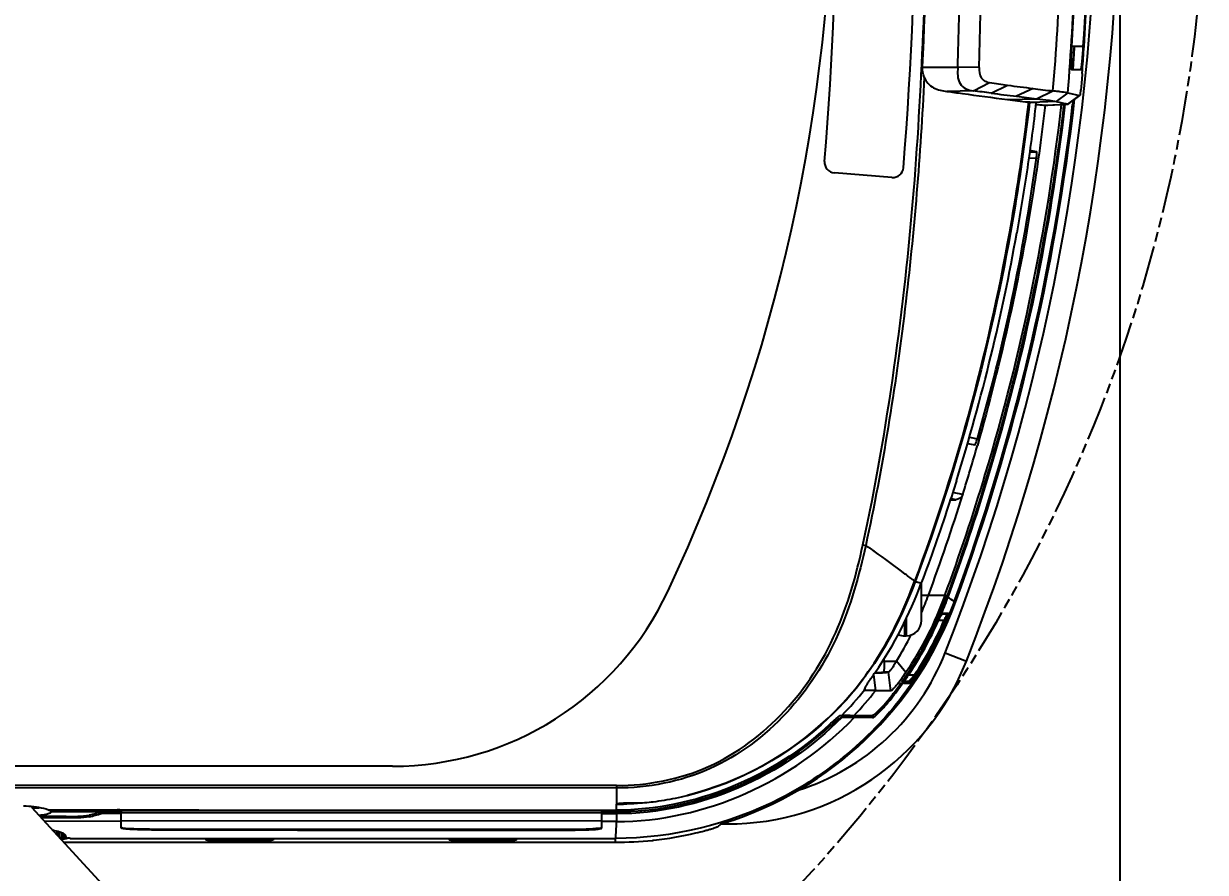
# Model space of a CAD drawing. Header units: millimetres. Extents: x 0 to 5940, y 0 to 4200.
# Drawn here: x 2732.9 to 3121.4, y 1149.6 to 1428.6 of the extents above; entities that cross this region are included whole.
import ezdxf

# ---------------------------------------------------------------- set-up
doc = ezdxf.new("R2010")
doc.units = ezdxf.units.MM
doc.header["$LTSCALE"] = 32.67
doc.header["$PDMODE"] = 3
doc.header["$PDSIZE"] = 8
doc.linetypes.add('PHANTOM', pattern=[0.8, 0.45, -0.05, 0.1, -0.05, 0.1, -0.05])
doc.layers.get('0').update_dxf_attribs({"linetype": 'CONTINUOUS'})
doc.layers.get('Defpoints').update_dxf_attribs({"linetype": 'CONTINUOUS'})
doc.layers.add('00_COMPONENTS', color=7, linetype='CONTINUOUS')
doc.layers.add('50_ALL_DETAILS', color=7, linetype='CONTINUOUS')
doc.styles.get("Standard").update_dxf_attribs({"font": 'simfang.ttf'})
doc.dimstyles.get("Standard").update_dxf_attribs({"dimtxt": 3, "dimasz": 3, "dimexe": 2.5, "dimexo": 0.5, "dimtad": 1, "dimdsep": 46, "dimtxsty": 'Standard', "dimblk": '_FILLED', "dimblk1": '_FILLED', "dimblk2": '_FILLED', "dimcen": 0.09, "dimclrt": 3, "dimazin": 2, "dimtol": 1, "dimtp": 0.01, "dimtm": 0.01, "dimtfac": 1, "dimtofl": 0, "dimtmove": 0, "dimatfit": 3, "dimldrblk": '_FILLED', "dimfxl": 1, "dimtolj": 1, "dimarcsym": 0})

# ---------------------------------------------------------------- blocks, each defined once
blk = doc.blocks.new('_FILLED')
at = {"color": 0, "linetype": 'ByBlock'}
blk.add_solid([(0, 0), (-1, 0.167), (-1, -0.167)], dxfattribs=at)
blk = doc.blocks.new('*D7')
at = {"color": 4, "lineweight": -2, "transparency": 16777216}
for p, q in [((2154.46, 1483.99), (2154.46, 628.03)), ((3093.26, 1483.99), (3093.26, 628.03)), ((2174.46, 630.53), (2597.52, 630.53)), ((3073.26, 630.53), (2650.2, 630.53))]:
    blk.add_line(p, q, dxfattribs=at)
at = {"layer": 'Defpoints', "color": 0, "transparency": 16777216}
for p in [(2154.46, 1484.49), (3093.26, 1484.49), (3093.26, 630.53)]:
    blk.add_point(p, dxfattribs=at)
at = {"color": 4, "lineweight": -2, "transparency": 16777216, "xscale": 20, "yscale": 20, "zscale": 20, "rotation": 180}
blk.add_blockref('_FILLED', (2154.46, 630.53), dxfattribs=at)
at = {"color": 4, "lineweight": -2, "transparency": 16777216, "xscale": 20, "yscale": 20, "zscale": 20}
blk.add_blockref('_FILLED', (3093.26, 630.53), dxfattribs=at)
at = {"color": 3, "transparency": 16777216, "insert": (2623.86, 630.53), "char_height": 20, "attachment_point": 5}
blk.add_mtext('\\A1;940', dxfattribs=at)

msp = doc.modelspace()

# ---------------------------------------------------------------- linework, layer by layer
at = {"color": 7}
msp.add_line((2742.74728, 1163.123), (2742.75549, 1163.35799), dxfattribs=at)
at = {"layer": '00_COMPONENTS', "color": 7}
for p, q in [((3081.28693, 1421.12721), (3077.48024, 1421.12721)), ((3077.90525, 1413.51697), (3078.40926, 1421.12721)), ((3077.36146, 1413.55298), (3080.52838, 1413.47006)), ((3080.92236, 1412.21809), (3081.01142, 1413.43839)), ((3080.92238, 1412.21809), (3081.00225, 1413.43906)), ((3056.357, 1403.66437), (3057.99553, 1403.45488)), ((3057.99553, 1403.45488), (3059.60639, 1403.24938)), ((3072.34778, 1403.03984), (3074.7695, 1402.4921)), ((3076.22185, 1405.86718), (3080.09115, 1404.97739)), ((3076.30825, 1402.16794), (3080.12947, 1404.98184)), ((3077.90944, 1403.34716), (3077.7725, 1402.01718)), ((3077.94057, 1403.3436), (3077.78743, 1402.01545)), ((3065.63361, 1402.04583), (3065.98675, 1402.01476)), ((3065.98675, 1402.01476), (3066.47414, 1401.97329)), ((3065.98675, 1402.01476), (3066.47412, 1401.97329)), ((3069.65838, 1401.83856), (3076.25612, 1402.14941)), ((3074.7695, 1402.4921), (3076.21526, 1402.15089)), ((3074.8468, 1402.08301), (3074.81043, 1401.72619)), ((3074.85292, 1402.0823), (3074.81148, 1401.72607)), ((3076.21686, 1402.15205), (3076.25601, 1402.14933)), ((3063.64171, 1386.4373), (3065.9481, 1386.46913)), ((3018.37219, 1378.03421), (2999.43173, 1379.5323)), ((3043.8558, 1292.70499), (3046.45019, 1292.09105)), ((3037.56446, 1272.05831), (3039.34498, 1272.10393)), ((3028.09374, 1232.39237), (3028.08167, 1244.85468)), ((3036.36459, 1240.25213), (3036.2993, 1240.07477)), ((3033.28884, 1232.68135), (3033.19995, 1232.4905)), ((3033.28791, 1232.68176), (3033.20204, 1232.48956)), ((3033.75884, 1232.50628), (3033.65325, 1232.27939)), ((3033.75884, 1232.50628), (3033.65679, 1232.2778)), ((3034.70818, 1234.38388), (3034.75979, 1234.47168)), ((3036.43671, 1234.47244), (3034.75979, 1234.47168)), ((3034.81872, 1234.56473), (3034.83343, 1234.58569)), ((3022.58047, 1227.38664), (3023.09859, 1227.38714)), ((3015.8078, 1219.04915), (3015.80253, 1219.77271)), ((3012.73047, 1215.16621), (3013.42834, 1215.18006)), ((3022.38286, 1212.20638), (3022.46826, 1212.35194)), ((3022.46826, 1212.35194), (3022.51633, 1212.43209)), ((3022.53702, 1212.46616), (3023.89084, 1212.46677)), ((3009.3713, 1209.61096), (3009.3811, 1209.49935)), ((3011.28659, 1209.332), (3009.62807, 1209.34008)), ((3021.68185, 1212.27215), (3021.52885, 1212.04878)), ((3021.68632, 1212.26898), (3021.5298, 1212.04811)), ((3001.74683, 1201.20389), (3001.91377, 1201.20419)), ((3004.64079, 1201.21094), (3004.90517, 1201.21087)), ((3005.93989, 1201.21123), (3012.00684, 1201.22676)), ((2999.63509, 1199.80194), (2999.74852, 1199.90015)), ((3002.45464, 1200.50281), (3001.76532, 1200.50423)), ((3003.0176, 1200.50182), (3002.45464, 1200.50281)), ((3003.5625, 1200.50245), (3003.0176, 1200.50182)), ((3003.71852, 1200.50279), (3003.5625, 1200.50245)), ((3004.9655, 1200.50501), (3003.86363, 1200.50313)), ((3005.21072, 1200.50407), (3004.9655, 1200.50501)), ((3005.46162, 1200.50321), (3005.21072, 1200.50407)), ((3005.50733, 1200.50316), (3005.46162, 1200.50321)), ((3005.62502, 1200.50321), (3005.50733, 1200.50316)), ((3005.65866, 1200.50327), (3005.62502, 1200.50321)), ((3005.68988, 1200.50335), (3005.65866, 1200.50327)), ((3005.73711, 1200.50349), (3005.68988, 1200.50335)), ((3005.86933, 1200.504), (3005.80144, 1200.50373)), ((3005.9156, 1200.50417), (3005.90725, 1200.50414)), ((3012.01963, 1200.50375), (3005.94044, 1200.5032)), ((2854.19251, 1184.49438), (2393.5457, 1184.49438)), ((2735.47715, 1171.22719), (2735.47719, 1171.05458)), ((2735.47719, 1171.05458), (3070.77146, 805.25262)), ((2764.49288, 1170.12665), (2764.92602, 1170.12607)), ((2764.49288, 1170.12571), (2764.92602, 1170.12536)), ((2764.92561, 1169.61291), (2764.53188, 1169.61291)), ((2922.92561, 1169.84644), (2764.92561, 1169.90309)), ((2764.92561, 1169.90223), (2764.92561, 1169.61336)), ((2922.92561, 1164.11745), (2922.92561, 1169.83885)), ((2922.92602, 1170.06493), (2927.75878, 1170.06116)), ((2922.92602, 1170.06209), (2927.75878, 1170.06213)), ((2741.85635, 1169.47835), (2741.85604, 1169.47056)), ((2758.46234, 1169.44449), (2741.85635, 1169.47835)), ((2764.92561, 1164.1571), (2764.92561, 1169.37305)), ((2927.75878, 1169.54836), (2922.92561, 1169.54836)), ((2774.92561, 1163.84843), (2912.40311, 1163.80602)), ((2962.25997, 1165.49438), (2964.24368, 1165.49438)), ((2746.07327, 1159.49438), (2927.42958, 1159.49438)), ((2747.1367, 1160.82559), (2747.03022, 1160.92967)), ((2748.12311, 1160.77713), (2927.4278, 1160.77758)), ((2792.85997, 1160.28065), (2792.86377, 1160.28821)), ((2792.85997, 1160.20209), (2792.85997, 1160.28065)), ((2814.85623, 1160.28821), (2814.85997, 1160.28065)), ((2814.85997, 1160.28065), (2814.85997, 1160.20209)), ((2872.85997, 1160.28065), (2872.86377, 1160.28821)), ((2872.85997, 1160.20209), (2872.85997, 1160.28065)), ((2894.85623, 1160.28821), (2894.85997, 1160.28065)), ((2894.85997, 1160.28065), (2894.85997, 1160.20209))]:
    msp.add_line(p, q, dxfattribs=at)
at = {"layer": '00_COMPONENTS', "color": 4}
for p, q in [((3028.41511, 1414.26022), (3040.00504, 1414.26014)), ((3047.08983, 1414.1664), (3040.00589, 1414.26014)), ((3045.15433, 1406.54112), (3050.49086, 1409.22103)), ((3051.01071, 1405.75061), (3056.38813, 1408.36641)), ((3064.75399, 1407.28302), (3059.3699, 1404.70268)), ((3045.15431, 1406.54112), (3036.41078, 1406.32367)), ((3056.35702, 1403.66433), (3065.93227, 1403.90976)), ((3072.34933, 1403.04096), (3064.22136, 1402.65804)), ((3065.9321, 1403.90992), (3071.30851, 1406.47045)), ((3076.2219, 1405.86711), (3072.34778, 1403.03984)), ((3076.21526, 1402.15089), (3080.09131, 1404.97742)), ((3068.75912, 1401.80082), (3076.21709, 1402.15189)), ((3063.35926, 1384.42729), (3065.89882, 1384.46234)), ((3008.82025, 1257.29019), (3009.74965, 1257.08515)), ((3030.37556, 1240.65167), (3028.08574, 1240.65167)), ((3035.77919, 1240.65134), (3030.37547, 1240.65152)), ((3036.83358, 1240.07377), (3036.2993, 1240.07477)), ((3038.88969, 1238.58753), (3039.29562, 1238.43855)), ((3022.58047, 1227.38664), (3022.57604, 1231.9538)), ((3023.09313, 1233.02414), (3023.09859, 1227.38714)), ((3033.68058, 1232.4712), (3035.56612, 1232.47205)), ((3034.81426, 1234.57458), (3034.7529, 1234.47221)), ((3034.98443, 1234.77844), (3035.4299, 1234.78026)), ((3035.4299, 1234.78026), (3036.2857, 1234.78106)), ((3035.56621, 1232.47205), (3036.02355, 1232.27295)), ((3036.2857, 1234.78106), (3036.69632, 1234.78124)), ((3036.69632, 1234.78124), (3036.89728, 1234.78134)), ((3035.88698, 1221.77669), (3042.86522, 1219.02822)), ((3015.80781, 1219.05059), (3019.90325, 1219.05273)), ((3022.92315, 1215.28785), (3019.90426, 1219.05418)), ((3012.32523, 1214.59362), (3012.96257, 1209.32372)), ((3017.27097, 1215.36929), (3015.51507, 1215.41527)), ((3018.03616, 1209.28733), (3017.27109, 1215.3693)), ((3025.79807, 1214.46763), (3023.83436, 1214.46674)), ((3025.54875, 1214.1772), (3025.79797, 1214.46763)), ((3025.79797, 1214.46763), (3026.21423, 1214.19268)), ((3009.62822, 1209.34009), (3009.54926, 1210.1022)), ((3019.54404, 1208.50534), (3019.08714, 1208.73363)), ((3023.61046, 1211.67918), (3022.15189, 1211.67855)), ((3024.2999, 1211.68095), (3023.61046, 1211.67918)), ((3024.59759, 1211.96867), (3024.73115, 1212.12972)), ((3001.74674, 1201.20392), (3001.7646, 1200.50422)), ((3001.91539, 1200.50408), (3001.91396, 1201.20419)), ((3005.95264, 1200.50351), (3005.93963, 1201.21085)), ((3012.00624, 1201.2286), (3012.025, 1200.50841)), ((2997.87691, 1197.50345), (2997.87691, 1198.20021)), ((2927.74556, 1178.14186), (2629.48015, 1178.14516)), ((2927.74555, 1178.13882), (2927.74549, 1177.3242)), ((2927.74549, 1177.3242), (2629.48113, 1177.33689)), ((2741.05623, 1170.17157), (2764.49283, 1170.12208)), ((2927.75878, 1170.06116), (2927.75878, 1169.54836)), ((2936.97683, 1172.5225), (2937.13644, 1172.53542)), ((2764.92561, 1166.34104), (2739.76171, 1166.38023)), ((2754.40777, 1168.41123), (2754.43233, 1167.90022)), ((2758.48723, 1168.93294), (2758.46264, 1169.44453)), ((2764.92561, 1168.92021), (2758.4871, 1168.92918)), ((2922.92549, 1169.14696), (2764.92549, 1169.21122)), ((2764.92595, 1166.62588), (2922.92595, 1166.57711)), ((2927.7572, 1166.27805), (2922.92561, 1166.27804)), ((2927.75881, 1168.85789), (2922.92565, 1168.85788)), ((2927.75598, 1168.8579), (2927.75674, 1166.27804)), ((2964.24368, 1166.16666), (2964.24368, 1165.49438)), ((2743.92531, 1161.83778), (2743.92531, 1163.06431)), ((2744.35082, 1161.37356), (2744.35082, 1162.94231)), ((2744.75476, 1160.93796), (2744.75476, 1162.81616)), ((2745.49304, 1161.02174), (2745.49304, 1162.54692)), ((2746.09876, 1161.10888), (2746.09876, 1162.24975)), ((2746.3131, 1161.15382), (2746.3131, 1162.10558)), ((2746.45729, 1161.19869), (2746.45729, 1161.97914)), ((2774.92561, 1163.84838), (2774.92561, 1163.54106)), ((2962.21031, 1165.49438), (2962.25997, 1165.49438)), ((2745.2399, 1160.43813), (2745.21103, 1160.43511)), ((2746.58096, 1161.66941), (2746.58096, 1161.26457)), ((2746.76113, 1161.26457), (2746.58096, 1161.26457)), ((2792.85997, 1160.20209), (2792.9809, 1160.32297)), ((2814.85997, 1160.20209), (2814.73905, 1160.32297)), ((2872.85997, 1160.20209), (2872.9809, 1160.32297)), ((2894.85997, 1160.20209), (2894.73905, 1160.32297)), ((2927.42958, 1159.49438), (2927.42958, 1160.76474))]:
    msp.add_line(p, q, dxfattribs=at)
at = {"layer": '00_COMPONENTS', "color": 7}
for points in [[(3072.34778, 1403.03984), (3073.39698, 1402.80358), (3073.88093, 1402.69375), (3074.33779, 1402.58944), (3074.76753, 1402.49067)], [(3074.76753, 1402.49067), (3075.17015, 1402.39742), (3075.54565, 1402.30971), (3075.89402, 1402.22753), (3076.21526, 1402.15089)], [(3034.75979, 1234.47168), (3034.7719, 1234.49182), (3034.79809, 1234.53353), (3034.81872, 1234.56473)], [(3022.22063, 1211.90309), (3022.2177, 1211.89159), (3022.21602, 1211.88626), (3022.22027, 1211.89751), (3022.2291, 1211.91826), (3022.24228, 1211.94681), (3022.26102, 1211.98488), (3022.28459, 1212.03027), (3022.31285, 1212.08248), (3022.34586, 1212.1416), (3022.38286, 1212.20638)], [(3003.86363, 1200.50313), (3003.79239, 1200.50297), (3003.71852, 1200.50279)], [(3005.76283, 1200.50358), (3005.74589, 1200.50352), (3005.73711, 1200.50349)], [(3005.78663, 1200.50367), (3005.77097, 1200.50361), (3005.76283, 1200.50358)], [(3005.80144, 1200.50373), (3005.79414, 1200.5037), (3005.78663, 1200.50367)], [(3005.87957, 1200.50404), (3005.87452, 1200.50402), (3005.86933, 1200.504)], [(3005.89394, 1200.5041), (3005.88927, 1200.50408), (3005.87957, 1200.50404)], [(3005.90725, 1200.50414), (3005.90292, 1200.50413), (3005.89394, 1200.5041)], [(3005.93122, 1200.50422), (3005.92744, 1200.50421), (3005.9156, 1200.50417)], [(3005.95468, 1200.50642), (3005.95032, 1200.50546), (3005.94615, 1200.50474), (3005.94215, 1200.50425), (3005.93841, 1200.50408), (3005.93122, 1200.50422)]]:
    msp.add_lwpolyline(points, dxfattribs=at)
at = {"layer": '00_COMPONENTS', "color": 4}
msp.add_lwpolyline([(3025.83331, 1245.29994), (3025.86058, 1245.28794), (3025.8858, 1245.27607), (3025.90896, 1245.26436), (3025.92979, 1245.25249), (3025.94854, 1245.24078), (3025.96589, 1245.23013), (3025.98194, 1245.22091), (3025.99637, 1245.21285), (3026.00907, 1245.20599)], dxfattribs=at)
at = {"layer": '00_COMPONENTS', "color": 7}
for centre, radius, start, end in [((2368.85997, 1484.49438), 724.4, 338.50232261, 21.49767739), ((2428.8691, 1484.49438), 570, 334.8156635, 25.1843365), ((1753.14141, 1484.4918), 1247.18893, 355.34638251, 4.65361289), ((1752.96503, 1484.4918), 1273.36505, 355.34903506, 4.65096034), ((-74.29546, 1484.4824), 3122.17751, 358.70950114, 1.29083034), ((2089.27776, 1484.48923), 990.23154, 356.331291, 3.66902253), ((2098.53014, 1484.48996), 984.79731, 356.3109893, 3.6892317), ((1075.46931, 1479.19955), 1965.60875, 358.10672838, 359.01964801), ((2809.90657, 1438.49975), 269.03631, 356.0253934, 356.2970362), ((2086.43482, 1485.40588), 997.17698, 355.86129528, 356.30319401), ((2955.73435, 1426.19034), 122.68562, 354.1983285, 354.5817661), ((2974.47995, 1424.29717), 103.84467, 354.0511646, 354.192019), ((3295.14992, 3219.34218), 1826.64731, 262.48935459, 262.75395773), ((3189.94724, 2390.22286), 990.88038, 262.74154335, 263.12343876), ((2368.85997, 1484.49438), 714.16205, 339.84641516, 353.50656684), ((3226.1814, 2769.42373), 1374.87799, 262.68015545, 263.03123675), ((3253.63119, 2984.78991), 1591.98396, 262.99103527, 263.22893362), ((3067.67132, 1359.09292), 47.48534, 82.841862, 83.5857627), ((2366.49665, 1485.00016), 716.11524, 339.87270789, 353.34551254), ((3062.28137, 1286.93257), 115.74173, 88.3074669, 89.0396009), ((3077.67733, 1535.18167), 133.67866, 265.1925841, 266.174744), ((3064.47223, 1515.85091), 114.13053, 272.1529344, 272.6046857), ((2411.74166, 1473.96104), 660.25118, 344.01082364, 352.20942962), ((3046.32819, 1278.75707), 109.48438, 79.6766701, 80.8703941), ((2999.70599, 1383.0203), 3.49876, 175.3281354, 265.5040812), ((3018.64966, 1381.52196), 3.49877, 265.4514458, 355.3828174), ((2460.66886, 1464.61256), 607.84906, 346.16986083, 350.07179188), ((2411.52757, 1474.20614), 657.86842, 342.67962726, 346.38162863), ((3246.82397, 2231.21748), 962.36465, 257.78808732, 257.93293107), ((2382.20218, 1479.51387), 690.79527, 342.68009884, 344.06757473), ((2390.00894, 1477.08441), 682.61985, 339.73511546, 342.68011611), ((2854.19251, 1284.49438), 100, 270, 334.8156635), ((2911.69198, 1284.72929), 126.60418, 336.8380193, 339.6255421), ((2920.95551, 1282.74197), 122.98208, 335.9801686, 339.7003282), ((2920.80004, 1282.80329), 123.65081, 337.0797319, 339.7768218), ((2927.42958, 1279.49438), 119.16205, 287.4731018, 339.8464152), ((2927.63507, 1279.39956), 118.49554, 337.5679034, 339.8499876), ((3023.09375, 1232.38714), 5, 270.0555061, 0.0555061), ((2923.31464, 1281.66506), 120.38884, 326.6059143, 335.8910979), ((2923.30744, 1281.66408), 120.89658, 326.5028288, 335.8893451), ((2921.40854, 1282.54917), 122.99139, 335.9909291, 337.0783697), ((2927.4448, 1279.47756), 118.70118, 336.0279743, 337.5681497), ((2927.25908, 1279.57997), 118.91249, 325.8647756, 336.0192437), ((2913.62661, 1283.93388), 124.51629, 328.5970348, 333.1292534), ((3022.57078, 1237.38664), 10, 257.3748588, 270.0555061), ((2964.24368, 1249.99438), 84.5, 270, 338.5023226), ((3007.79643, 1496.71974), 281.596, 271.1459906, 271.3740979), ((2924.93372, 1280.66491), 118.48657, 324.7429109, 326.0453969), ((2925.22547, 1280.46834), 118.63719, 324.7427764, 326.0435281), ((2924.69721, 1280.82494), 118.77214, 326.0450869, 326.5771927), ((2924.94397, 1280.65893), 118.97714, 326.0431131, 326.4715305), ((3023.89161, 1211.97519), 0.4913, 76.0602838, 90.0883168), ((2927.62676, 1279.35832), 118.48378, 324.4940918, 325.8537175), ((2925.44338, 1280.3022), 117.86102, 322.6106129, 324.6122717), ((2925.85143, 1280.02266), 117.86878, 322.6448762, 324.561143), ((2925.48171, 1280.28845), 118.32411, 324.5600899, 324.7422799), ((3005.41636, 1416.58703), 215.37677, 269.8640101, 270.1391862), ((2732.82983, 1134.50844), 36.81466, 84.7434215, 89.9586693), ((2733.46545, 1225.70962), 55.04906, 272.4255743, 273.0438558), ((2927.42958, 1279.49438), 120, 270, 275.8230524), ((2934.93684, 1205.90777), 46.03143, 275.8197156, 276.4677502)]:
    msp.add_arc(centre, radius, start, end, dxfattribs=at)
at = {"layer": '00_COMPONENTS', "color": 4}
for centre, radius, start, end in [((2368.85997, 1484.49438), 716.9, 338.50232261, 21.49767739), ((2087.36385, 1485.30528), 993.14718, 355.85482215, 356.29478989), ((3020.70356, 1194.78026), 79.54093, 76.4459887, 77.6597918), ((2723.16867, 843.65788), 503.04137, 55.1247265, 55.2709534), ((2737.9308, 864.8399), 477.22279, 54.9875083, 55.124622), ((2750.24608, 882.42189), 455.75672, 54.8679144, 54.9873564), ((3003.46622, 1192.73685), 57.79221, 55.3024473, 56.0066845), ((2926.96029, 1279.74335), 118.44753, 326.5579184, 336.4786463), ((2926.96028, 1279.74335), 118.94636, 326.5578741, 336.4786452), ((3016.2237, 1242.99809), 22.02114, 331.4453123, 332.2793101), ((2964.24368, 1249.99438), 77, 287.5970329, 338.5023226), ((3020.97051, 1216.53841), 5.39916, 311.8079964, 313.7592746), ((3011.08408, 1225.67642), 18.87057, 319.4707277, 322.7768636), ((2996.23555, 1233.99734), 35.92981, 324.514232, 326.5502502), ((2924.12547, 1277.86245), 109.21312, 315.4193649, 321.3232082), ((2923.96802, 1279.26627), 113.19, 316.4018616, 321.8354532), ((2928.60135, 1263.85723), 91.73672, 277.0503001, 281.7195396), ((2926.81318, 1272.74506), 100.80242, 281.6886114, 283.9054418), ((2366.11306, 1171.59714), 561.64781, 359.8432894, 0.0405054), ((2931.59553, 1240.15621), 67.84743, 274.6844, 276.9975482), ((2605.53365, 1170.50504), 322.22784, 359.7071179, 359.82993), ((2745.243, 1160.9083), 0.47018, 265.5920651, 269.6216803), ((2746.95713, 1161.19958), 0.49984, 180.1026829, 184.3838243), ((2746.62647, 1161.52779), 0.89211, 291.6922269, 293.0559583), ((2747.08128, 1161.26486), 0.50012, 265.5971145, 269.9290735)]:
    msp.add_arc(centre, radius, start, end, dxfattribs=at)
at = {"layer": '00_COMPONENTS', "color": 7}
for centre, major_axis, ratio, start_param, end_param in [((2926.58694, 1279.49438), (120.09318, 0), 0.999975384, -1.457851704, -1.341697503), ((2836.49002, 1279.49438), (182.00391, 0), 0.866223259, -0.815472091, -0.80826231)]:
    msp.add_ellipse(centre, major_axis=major_axis, ratio=ratio, start_param=start_param, end_param=end_param, dxfattribs=at)
at = {"layer": '00_COMPONENTS', "color": 4}
for points, knots in [([(3071.30843, 1406.47047), (3072.43781, 1419.73356), (3075.67962, 1471.68849), (3074.59518, 1523.91457), (3071.30842, 1562.51325)], [0, 0, 0, 0, 0.255739241, 1, 1, 1, 1]), ([(3076.222, 1405.86715), (3077.2732, 1419.0293), (3080.41658, 1471.38851), (3079.34628, 1523.99705), (3076.22201, 1563.11634)], [0, 0, 0, 0, 0.251755773, 1, 1, 1, 1]), ([(3008.82025, 1257.29018), (3013.01322, 1276.60453), (3019.70755, 1315.30835), (3028.04666, 1391.09343), (3029.50762, 1447.55809), (3030.8319, 1484.49162)], [0, 0, 0, 0, 0.259388126, 0.514968731, 1, 1, 1, 1]), ([(3029.00367, 1411.00276), (3027.74821, 1385.56489), (3023.52779, 1333.95131), (3015.33862, 1282.7629), (3009.74965, 1257.08512)], [0, 0, 0, 0, 0.492172101, 1, 1, 1, 1]), ([(3063.24824, 1402.84663), (3061.74529, 1389.77471), (3054.09558, 1336.26728), (3040.12909, 1283.60918), (3025.83331, 1245.29994)], [0, 0, 0, 0, 0.243452172, 1, 1, 1, 1]), ([(3063.64008, 1402.77787), (3062.13052, 1389.69926), (3054.43932, 1336.17207), (3040.40518, 1283.49733), (3026.00906, 1245.20596)], [0, 0, 0, 0, 0.243472587, 1, 1, 1, 1]), ([(3038.37755, 1274.58104), (3038.6707, 1274.52209), (3039.77292, 1274.29594), (3040.87153, 1274.0518), (3041.67472, 1273.85838)], [0, 0, 0, 0, 0.265758337, 1, 1, 1, 1]), ([(3009.75015, 1257.08496), (3007.58568, 1247.17004), (3002.09595, 1227.21475), (2985.02342, 1200.76278), (2959.42853, 1181.43161), (2938.17973, 1177.29964), (2927.74501, 1177.31716)], [0, 0, 0, 0, 0.24537231, 0.495762034, 0.747705258, 1, 1, 1, 1]), ([(2927.74555, 1178.13712), (2938.06509, 1178.11994), (2959.08538, 1182.21101), (2984.37122, 1201.3992), (3001.24931, 1227.63581), (3006.67389, 1247.43822), (3008.81931, 1257.29038)], [0, 0, 0, 0, 0.251900136, 0.503465071, 0.753873018, 1, 1, 1, 1]), ([(3025.83264, 1245.30042), (3024.8151, 1246.09999), (3020.44615, 1249.47678), (3015.97472, 1252.7195), (3012.51736, 1255.1523)], [0, 0, 0, 0, 0.23437096, 1, 1, 1, 1]), ([(2951.03801, 1174.8969), (2968.17919, 1179.15207), (2992.83947, 1192.69833), (3015.22559, 1220.60713), (3022.70948, 1236.95236), (3025.83264, 1245.30042)], [0, 0, 0, 0, 0.497760762, 0.748796572, 1, 1, 1, 1]), ([(3026.00906, 1245.20596), (3026.19621, 1245.16808), (3026.87509, 1245.02538), (3027.54818, 1244.85614), (3028.0335, 1244.72496)], [0, 0, 0, 0, 0.275259704, 1, 1, 1, 1]), ([(3034.9844, 1234.77845), (3034.95654, 1234.77866), (3034.89464, 1234.69058), (3034.8467, 1234.62675), (3034.81426, 1234.57458)], [0, 0, 0, 0, 0.312059047, 1, 1, 1, 1]), ([(3034.81962, 1234.57654), (3034.85515, 1234.60256), (3034.92028, 1234.66261), (3034.9676, 1234.73819), (3034.9844, 1234.77845)], [0, 0, 0, 0, 0.502296562, 1, 1, 1, 1]), ([(3035.71738, 1232.7547), (3035.92414, 1233.14815), (3036.23309, 1233.75815), (3036.37592, 1234.18057), (3036.48307, 1234.47246), (3036.4367, 1234.47244)], [0, 0, 0, 0, 0.711679617, 0.925753121, 1, 1, 1, 1]), ([(3036.02359, 1232.27293), (3036.15628, 1232.57783), (3036.38219, 1233.13116), (3036.72341, 1233.97554), (3036.79423, 1234.3511), (3036.9665, 1234.783), (3036.89808, 1234.7834)], [0, 0, 0, 0, 0.373764533, 0.699497788, 0.923095273, 1, 1, 1, 1]), ([(3023.89084, 1212.46677), (3023.97789, 1212.46681), (3024.17145, 1212.7185), (3024.36828, 1212.87053), (3024.49609, 1213.00115)], [0, 0, 0, 0, 0.322657807, 1, 1, 1, 1]), ([(3024.00996, 1212.45202), (3024.06281, 1212.43888), (3024.15688, 1212.39765), (3024.23461, 1212.33159), (3024.26504, 1212.29685)], [0, 0, 0, 0, 0.541093689, 1, 1, 1, 1]), ([(3024.26385, 1212.2982), (3024.30274, 1212.29186), (3024.41196, 1212.39055), (3024.50556, 1212.45667), (3024.56979, 1212.51397)], [0, 0, 0, 0, 0.314035633, 1, 1, 1, 1]), ([(3022.15089, 1211.67709), (3022.12999, 1211.67666), (3022.15466, 1211.81839), (3022.19155, 1211.86166), (3022.22135, 1211.92035)], [0, 0, 0, 0, 0.241054719, 1, 1, 1, 1]), ([(3022.23081, 1211.94377), (3022.22961, 1211.8959), (3022.21649, 1211.80262), (3022.17784, 1211.71569), (3022.15189, 1211.67855)], [0, 0, 0, 0, 0.513859304, 1, 1, 1, 1]), ([(3024.29985, 1211.68099), (3024.34294, 1211.68236), (3024.44257, 1211.80892), (3024.53567, 1211.89599), (3024.59759, 1211.96867)], [0, 0, 0, 0, 0.311074888, 1, 1, 1, 1]), ([(3001.91538, 1200.50409), (2992.24476, 1190.78487), (2969.02279, 1174.9498), (2941.43612, 1168.85789), (2927.75598, 1168.8579)], [0, 0, 0, 0, 0.500558319, 1, 1, 1, 1]), ([(2927.75674, 1166.27804), (2942.25905, 1166.27786), (2971.4901, 1172.92142), (2995.8945, 1190.03762), (3005.95468, 1200.50642)], [0, 0, 0, 0, 0.49971157, 1, 1, 1, 1]), ([(2927.74501, 1177.31795), (2927.74729, 1176.81598), (2927.75475, 1175.04101), (2927.75941, 1173.26603), (2927.76035, 1171.99302)], [0, 0, 0, 0, 0.28280459, 1, 1, 1, 1]), ([(2927.76035, 1171.99302), (2928.29864, 1172.32957), (2929.84769, 1172.40548), (2932.87694, 1172.41922), (2935.35362, 1172.40936), (2936.97683, 1172.5225)], [0, 0, 0, 0, 0.205714364, 0.472739378, 1, 1, 1, 1]), ([(2927.75722, 1166.27802), (2927.7317, 1165.76785), (2927.63616, 1163.93324), (2927.52454, 1162.09938), (2927.42783, 1160.77662)], [0, 0, 0, 0, 0.278051577, 1, 1, 1, 1]), ([(2745.49304, 1161.02174), (2745.43511, 1161.01457), (2745.18922, 1160.98489), (2744.94302, 1160.95781), (2744.75476, 1160.93796)], [0, 0, 0, 0, 0.235687687, 1, 1, 1, 1]), ([(2745.9821, 1160.52191), (2745.92386, 1160.51474), (2745.67666, 1160.48508), (2745.42915, 1160.458), (2745.2399, 1160.43813)], [0, 0, 0, 0, 0.235684888, 1, 1, 1, 1]), ([(2746.09876, 1161.10888), (2746.05519, 1161.10107), (2745.85391, 1161.06777), (2745.65157, 1161.04139), (2745.49304, 1161.02174)], [0, 0, 0, 0, 0.216973921, 1, 1, 1, 1]), ([(2745.9821, 1160.52191), (2745.85709, 1160.52261), (2745.59626, 1160.63268), (2745.49372, 1160.8948), (2745.49304, 1161.02174)], [0, 0, 0, 0, 0.496177168, 1, 1, 1, 1]), ([(2746.59338, 1160.60905), (2746.5494, 1160.60127), (2746.34626, 1160.56804), (2746.14207, 1160.54161), (2745.9821, 1160.52191)], [0, 0, 0, 0, 0.216952956, 1, 1, 1, 1]), ([(2746.3131, 1161.15382), (2746.29751, 1161.14989), (2746.22649, 1161.13293), (2746.1548, 1161.11892), (2746.09876, 1161.10888)], [0, 0, 0, 0, 0.220212654, 1, 1, 1, 1]), ([(2746.59338, 1160.60905), (2746.46711, 1160.60954), (2746.20407, 1160.71801), (2746.09925, 1160.98168), (2746.09876, 1161.10888)], [0, 0, 0, 0, 0.49815396, 1, 1, 1, 1]), ([(2746.45729, 1161.19869), (2746.42411, 1161.18533), (2746.37592, 1161.17025), (2746.32725, 1161.15738), (2746.3131, 1161.15382)], [0, 0, 0, 0, 0.710204616, 1, 1, 1, 1]), ([(2746.81035, 1160.65399), (2746.68348, 1160.65434), (2746.41931, 1160.76201), (2746.31344, 1161.02649), (2746.3131, 1161.15382)], [0, 0, 0, 0, 0.499090672, 1, 1, 1, 1]), ([(2746.58096, 1161.26457), (2746.57327, 1161.25874), (2746.5346, 1161.23228), (2746.49176, 1161.21251), (2746.45729, 1161.19869)], [0, 0, 0, 0, 0.206342561, 1, 1, 1, 1]), ([(2746.95621, 1160.69886), (2746.83473, 1160.69907), (2746.5827, 1160.79583), (2746.46804, 1161.04007), (2746.45875, 1161.16138)], [0, 0, 0, 0, 0.499647359, 1, 1, 1, 1]), ([(2746.58096, 1161.26457), (2746.58102, 1161.14294), (2746.67737, 1160.89065), (2746.92162, 1160.77555), (2747.04289, 1160.76622)], [0, 0, 0, 0, 0.500005423, 1, 1, 1, 1]), ([(2746.81035, 1160.65399), (2746.79457, 1160.65006), (2746.72267, 1160.6331), (2746.6501, 1160.61909), (2746.59338, 1160.60905)], [0, 0, 0, 0, 0.220181677, 1, 1, 1, 1]), ([(2746.95621, 1160.69886), (2746.92264, 1160.68549), (2746.87389, 1160.67041), (2746.82466, 1160.65755), (2746.81035, 1160.65399)], [0, 0, 0, 0, 0.710141483, 1, 1, 1, 1])]:
    msp.add_open_spline(points, degree=3, knots=knots, dxfattribs=at)
at = {"layer": '00_COMPONENTS', "color": 7}
for points, knots in [([(3081.53689, 1421.11122), (3082.26207, 1432.33486), (3084.39739, 1477.11894), (3083.43527, 1522.04828), (3081.01142, 1555.54513)], [0, 0, 0, 0, 0.25087384, 1, 1, 1, 1]), ([(3077.48024, 1421.12699), (3077.4222, 1420.2228), (3077.32494, 1418.50791), (3077.24009, 1416.43716), (3077.22576, 1415.05672), (3077.22683, 1414.2579), (3077.27962, 1413.87378), (3077.30184, 1413.55455), (3077.36143, 1413.55299)], [0, 0, 0, 0, 0.35777389, 0.680143536, 0.811905874, 0.912910166, 0.976461034, 1, 1, 1, 1]), ([(3077.87181, 1414.60573), (3077.91015, 1415.00945), (3078.06831, 1416.7567), (3078.20231, 1418.50608), (3078.29581, 1419.85167)], [0, 0, 0, 0, 0.231158512, 1, 1, 1, 1]), ([(3080.52838, 1413.47006), (3080.57663, 1413.50315), (3080.60339, 1413.75744), (3080.70054, 1414.19956), (3080.78008, 1414.97486), (3080.93239, 1416.38429), (3081.10346, 1418.4688), (3081.22898, 1420.20982), (3081.28714, 1421.12753)], [0, 0, 0, 0, 0.022782247, 0.086448841, 0.18785053, 0.319638395, 0.641927722, 1, 1, 1, 1]), ([(3029.00374, 1411.00259), (3029.48489, 1409.53992), (3031.84411, 1407.05889), (3034.9166, 1406.52801), (3036.41064, 1406.32361)], [0, 0, 0, 0, 0.505220381, 1, 1, 1, 1]), ([(3040.00589, 1414.26014), (3039.94633, 1412.45246), (3039.72381, 1409.41592), (3042.62502, 1407.00015), (3044.32001, 1406.6692), (3045.15433, 1406.54112)], [0, 0, 0, 0, 0.515083077, 0.759612714, 1, 1, 1, 1]), ([(3047.09013, 1414.16613), (3047.06422, 1413.03014), (3047.16549, 1411.1779), (3048.87532, 1409.56555), (3049.96067, 1409.30791), (3050.49085, 1409.22103)], [0, 0, 0, 0, 0.510881654, 0.758446979, 1, 1, 1, 1]), ([(3080.92252, 1412.21807), (3080.85338, 1411.27867), (3080.7008, 1409.55376), (3080.55819, 1407.23574), (3080.2443, 1405.88723), (3080.26599, 1405.08212), (3080.12948, 1404.98182)], [0, 0, 0, 0, 0.387732872, 0.720044402, 0.93027139, 1, 1, 1, 1]), ([(3036.41078, 1406.32367), (3038.119, 1406.08966), (3044.76481, 1405.18141), (3051.41381, 1404.29603), (3056.35702, 1403.66433)], [0, 0, 0, 0, 0.257048879, 1, 1, 1, 1]), ([(3063.64007, 1402.77782), (3063.59326, 1402.79886), (3063.46082, 1402.82389), (3063.32955, 1402.84022), (3063.24824, 1402.84663)], [0, 0, 0, 0, 0.386210787, 1, 1, 1, 1]), ([(3065.9323, 1403.90981), (3067.29955, 1403.7475), (3069.43623, 1403.45815), (3071.58725, 1403.21579), (3072.34933, 1403.04096)], [0, 0, 0, 0, 0.637807629, 1, 1, 1, 1]), ([(3076.22195, 1405.86715), (3076.16409, 1405.88014), (3075.27264, 1405.89669), (3074.40787, 1406.10522), (3073.58839, 1406.20816)], [0, 0, 0, 0, 0.066990502, 1, 1, 1, 1]), ([(3080.12948, 1404.98182), (3080.12393, 1404.97774), (3080.11053, 1404.97289), (3080.09737, 1404.97592), (3080.09121, 1404.97734)], [0, 0, 0, 0, 0.521376268, 1, 1, 1, 1]), ([(3035.77746, 1240.65199), (3040.61447, 1253.77412), (3058.16515, 1306.3096), (3069.38752, 1360.93737), (3074.16176, 1402.04971)], [0, 0, 0, 0, 0.252560306, 1, 1, 1, 1]), ([(3074.81148, 1401.72607), (3073.21619, 1388.04555), (3065.20948, 1333.21583), (3050.7501, 1279.31552), (3036.36487, 1240.25202)], [0, 0, 0, 0, 0.248608527, 1, 1, 1, 1]), ([(3036.83376, 1240.0737), (3041.6761, 1253.22292), (3059.29027, 1305.95839), (3070.56772, 1360.79206), (3075.35832, 1402.08686)], [0, 0, 0, 0, 0.252094784, 1, 1, 1, 1]), ([(3068.75917, 1401.80064), (3067.66387, 1392.39692), (3062.50764, 1354.68377), (3054.3107, 1317.38302), (3046.46132, 1289.88818)], [0, 0, 0, 0, 0.248742421, 1, 1, 1, 1]), ([(3065.70027, 1402.62343), (3064.94945, 1395.44984), (3062.96064, 1381.15661), (3060.68428, 1366.91107), (3059.41512, 1359.81083)], [0, 0, 0, 0, 0.499999743, 1, 1, 1, 1]), ([(3076.25598, 1402.14941), (3076.2648, 1402.14982), (3076.28358, 1402.15293), (3076.30042, 1402.16206), (3076.30842, 1402.16795)], [0, 0, 0, 0, 0.470584997, 1, 1, 1, 1]), ([(3065.89883, 1384.46233), (3065.9672, 1384.96152), (3066.04419, 1385.63977), (3066.02536, 1386.23391), (3065.99448, 1386.46046), (3065.94813, 1386.46937)], [0, 0, 0, 0, 0.745601521, 0.930151858, 1, 1, 1, 1]), ([(3045.63526, 1290.11742), (3045.68703, 1290.10689), (3045.80907, 1290.3266), (3046.09064, 1290.88922), (3046.3038, 1291.58142), (3046.45014, 1292.09106)], [0, 0, 0, 0, 0.07357609, 0.261538166, 1, 1, 1, 1]), ([(3039.56596, 1278.34897), (3038.69058, 1275.54368), (3035.08333, 1264.25631), (3031.16113, 1253.06944), (3028.03364, 1244.72535)], [0, 0, 0, 0, 0.247998284, 1, 1, 1, 1]), ([(3026.00737, 1245.20661), (3022.86754, 1236.85858), (3015.34613, 1220.51898), (2992.90002, 1192.63023), (2968.19716, 1179.1257), (2951.03784, 1174.89773)], [0, 0, 0, 0, 0.251213984, 0.502231735, 1, 1, 1, 1]), ([(3015.80833, 1219.0489), (3015.81142, 1218.61576), (3015.81901, 1217.78673), (3015.77481, 1216.60237), (3015.71904, 1215.91932), (3015.60717, 1215.42719), (3015.51502, 1215.41544)], [0, 0, 0, 0, 0.353188753, 0.686611568, 0.924259192, 1, 1, 1, 1]), ([(3019.90426, 1219.05418), (3019.64819, 1218.62782), (3019.12917, 1217.80841), (3018.37705, 1216.63729), (3017.76373, 1215.90545), (3017.4216, 1215.38879), (3017.27111, 1215.3695)], [0, 0, 0, 0, 0.328301016, 0.644804958, 0.89984663, 1, 1, 1, 1]), ([(3010.06256, 1211.1147), (3010.24861, 1211.44466), (3011.11968, 1212.89241), (3012.101, 1214.26901), (3012.85482, 1215.3404)], [0, 0, 0, 0, 0.224298712, 1, 1, 1, 1]), ([(3022.92319, 1215.2879), (3022.4129, 1214.5211), (3021.4164, 1213.07416), (3019.95763, 1211.12983), (3018.89499, 1209.97338), (3018.25128, 1209.28527), (3018.03639, 1209.28742)], [0, 0, 0, 0, 0.355067868, 0.682215646, 0.917154813, 1, 1, 1, 1]), ([(3024.07915, 1210.5445), (3013.25158, 1195.36821), (2983.90567, 1169.82841), (2946.07105, 1160.77681), (2927.4278, 1160.77662)], [0, 0, 0, 0, 0.499994731, 1, 1, 1, 1]), ([(3009.383, 1209.50159), (3009.38085, 1209.51839), (3009.3796, 1209.55554), (3009.38337, 1209.59244), (3009.38636, 1209.61228)], [0, 0, 0, 0, 0.457668761, 1, 1, 1, 1]), ([(3009.62807, 1209.34008), (3009.57325, 1209.3403), (3009.45716, 1209.34353), (3009.38954, 1209.45035), (3009.383, 1209.50159)], [0, 0, 0, 0, 0.514890253, 1, 1, 1, 1]), ([(3012.96246, 1209.32368), (3012.84217, 1209.32468), (3012.28355, 1209.32897), (3011.72493, 1209.3305), (3011.28659, 1209.332)], [0, 0, 0, 0, 0.215337631, 1, 1, 1, 1]), ([(3012.00684, 1201.22676), (3012.28754, 1201.22743), (3013.2029, 1202.01598), (3014.74126, 1203.488), (3016.87659, 1205.9114), (3018.34002, 1207.75608), (3019.08715, 1208.73362)], [0, 0, 0, 0, 0.081138179, 0.31588817, 0.644353221, 1, 1, 1, 1]), ([(3012.025, 1200.50841), (3012.33921, 1200.5085), (3013.32183, 1201.42526), (3014.98599, 1202.98237), (3017.23622, 1205.56304), (3018.76813, 1207.48888), (3019.54404, 1208.50534)], [0, 0, 0, 0, 0.085427308, 0.327122774, 0.652337475, 1, 1, 1, 1]), ([(3018.03639, 1209.28742), (3017.63366, 1209.28467), (3015.94227, 1209.29109), (3014.25109, 1209.32904), (3012.96248, 1209.32371)], [0, 0, 0, 0, 0.238113368, 1, 1, 1, 1]), ([(2999.74852, 1199.90015), (3000.1611, 1200.25558), (3000.75586, 1200.75406), (3001.48945, 1201.20324), (3001.74683, 1201.20389)], [0, 0, 0, 0, 0.679054331, 1, 1, 1, 1]), ([(3001.91368, 1201.21969), (3002.16229, 1201.22061), (3003.07121, 1201.22377), (3003.98013, 1201.22541), (3004.64045, 1201.22515)], [0, 0, 0, 0, 0.273519889, 1, 1, 1, 1]), ([(2997.87691, 1198.20021), (2988.47089, 1189.49926), (2966.34862, 1175.42377), (2940.56282, 1170.06093), (2927.75878, 1170.06098)], [0, 0, 0, 0, 0.500179993, 1, 1, 1, 1]), ([(2927.75878, 1169.54721), (2940.54164, 1169.54738), (2966.29683, 1174.86884), (2988.43647, 1188.85047), (2997.87596, 1197.50448)], [0, 0, 0, 0, 0.499546109, 1, 1, 1, 1]), ([(2997.87684, 1197.50347), (2998.64698, 1198.20947), (2999.7313, 1199.1997), (3001.00035, 1200.2235), (3001.57267, 1200.50402), (3001.7646, 1200.50422)], [0, 0, 0, 0, 0.633302106, 0.88366147, 1, 1, 1, 1]), ([(2736.20264, 1171.16827), (2736.71548, 1171.12046), (2738.35229, 1170.91781), (2740.01513, 1170.63089), (2741.05617, 1170.16746)], [0, 0, 0, 0, 0.311296066, 1, 1, 1, 1]), ([(2741.05623, 1170.17157), (2741.17348, 1170.11951), (2741.47752, 1169.96781), (2741.85004, 1169.7073), (2741.85624, 1169.47644)], [0, 0, 0, 0, 0.357123374, 1, 1, 1, 1]), ([(2764.49283, 1170.12208), (2763.88858, 1170.11788), (2761.86765, 1170.043), (2759.82728, 1169.83872), (2758.46273, 1169.44138)], [0, 0, 0, 0, 0.29833149, 1, 1, 1, 1]), ([(2764.53186, 1169.61308), (2763.92653, 1169.60874), (2761.90081, 1169.53246), (2759.8546, 1169.33032), (2758.4871, 1168.92918)], [0, 0, 0, 0, 0.298132638, 1, 1, 1, 1]), ([(2764.92602, 1170.12607), (2778.55287, 1170.10786), (2831.21953, 1170.05759), (2883.88621, 1170.06178), (2922.92602, 1170.06209)], [0, 0, 0, 0, 0.258737873, 1, 1, 1, 1]), ([(2740.65171, 1168.73288), (2740.4725, 1168.68653), (2739.59137, 1168.49417), (2738.69334, 1168.39228), (2737.98, 1168.32849)], [0, 0, 0, 0, 0.205383642, 1, 1, 1, 1]), ([(2738.23528, 1168.03645), (2741.1022, 1168.03118), (2746.47678, 1168.0644), (2751.92446, 1167.93944), (2754.40738, 1168.40989)], [0, 0, 0, 0, 0.531500725, 1, 1, 1, 1]), ([(2754.43247, 1167.89689), (2752.02212, 1167.44028), (2746.72561, 1167.54259), (2741.4988, 1167.51724), (2738.70667, 1167.52236)], [0, 0, 0, 0, 0.467694149, 1, 1, 1, 1]), ([(2741.85645, 1169.47056), (2741.8564, 1169.39774), (2741.62391, 1168.9276), (2741.05433, 1168.83701), (2740.65171, 1168.73288)], [0, 0, 0, 0, 0.149012222, 1, 1, 1, 1]), ([(2962.21031, 1165.49522), (2962.23643, 1165.51684), (2962.35113, 1165.5435), (2962.5563, 1165.62546), (2962.86131, 1165.71902), (2963.08753, 1165.79249), (2963.20894, 1165.83071)], [0, 0, 0, 0, 0.096540709, 0.321567101, 0.637652292, 1, 1, 1, 1]), ([(2745.31863, 1162.61806), (2745.13341, 1162.68982), (2744.20323, 1163.0144), (2743.24486, 1163.25036), (2742.47786, 1163.42222)], [0, 0, 0, 0, 0.201738403, 1, 1, 1, 1]), ([(2746.62251, 1161.66942), (2746.61394, 1161.75327), (2746.34106, 1162.26452), (2745.75428, 1162.44941), (2745.3187, 1162.61806)], [0, 0, 0, 0, 0.152860437, 1, 1, 1, 1]), ([(2764.92529, 1164.45625), (2764.92526, 1164.43715), (2765.06825, 1164.29229), (2765.25861, 1164.29598), (2765.41635, 1164.26643)], [0, 0, 0, 0, 0.106315682, 1, 1, 1, 1]), ([(2774.92561, 1163.54106), (2773.6486, 1163.54183), (2771.29521, 1163.57028), (2768.50349, 1163.67065), (2766.72771, 1163.79954), (2765.76553, 1163.89574), (2765.2866, 1163.99639), (2764.92554, 1164.08161), (2764.92565, 1164.15711)], [0, 0, 0, 0, 0.380862897, 0.70361295, 0.827526816, 0.919869917, 0.977482947, 1, 1, 1, 1]), ([(2765.41635, 1164.26643), (2766.61042, 1164.0427), (2769.79995, 1163.93661), (2772.96614, 1163.84903), (2774.92561, 1163.84843)], [0, 0, 0, 0, 0.382711843, 1, 1, 1, 1]), ([(2774.92495, 1163.54107), (2781.32936, 1163.53719), (2794.1382, 1163.53059), (2813.35146, 1163.52366), (2832.56472, 1163.51918), (2848.57577, 1163.51703), (2861.38462, 1163.51599), (2870.99124, 1163.51546), (2880.59791, 1163.51519), (2890.20439, 1163.51474), (2898.21037, 1163.51528), (2904.61392, 1163.51384), (2909.41944, 1163.51821), (2914.09037, 1163.50267), (2917.79457, 1163.56794), (2920.27387, 1163.70538), (2921.68796, 1163.7963), (2922.36426, 1163.94221), (2922.92693, 1164.0096), (2922.92561, 1164.11745)], [0, 0, 0, 0, 0.129771304, 0.259542608, 0.389313913, 0.519085217, 0.583970869, 0.648856521, 0.713742173, 0.778627825, 0.843513475, 0.875956381, 0.908400045, 0.940830394, 0.970807976, 0.982883311, 0.992051275, 0.99781455, 1, 1, 1, 1]), ([(2912.40311, 1163.80602), (2913.64709, 1163.80582), (2915.97733, 1163.8275), (2919.11812, 1163.89059), (2921.32334, 1164.11258), (2922.53649, 1164.15945), (2922.86536, 1164.34058)], [0, 0, 0, 0, 0.355689492, 0.667787674, 0.892646963, 1, 1, 1, 1]), ([(2953.8601, 1162.54194), (2954.80864, 1162.76312), (2956.16976, 1163.1034), (2957.883, 1163.57945), (2958.9549, 1163.89584), (2959.84035, 1164.17724), (2960.52311, 1164.40249), (2960.96676, 1164.57925), (2961.19773, 1164.6637), (2961.25821, 1164.71303)], [0, 0, 0, 0, 0.378557372, 0.545141499, 0.691150004, 0.812786406, 0.906595915, 0.969668887, 1, 1, 1, 1]), ([(2748.11855, 1160.77714), (2747.89254, 1160.77734), (2747.59471, 1160.83571), (2747.20972, 1160.75442), (2747.13671, 1160.82558)], [0, 0, 0, 0, 0.689132547, 1, 1, 1, 1]), ([(2814.85997, 1160.20209), (2814.86029, 1160.18211), (2814.75619, 1160.16661), (2814.62617, 1160.138), (2814.34763, 1160.115), (2813.992, 1160.08838), (2813.52891, 1160.06394), (2812.73508, 1160.02967), (2811.53723, 1159.99344), (2809.89148, 1159.95904), (2808.01363, 1159.93343), (2805.97639, 1159.91758), (2803.85785, 1159.91223), (2801.73939, 1159.9176), (2799.7024, 1159.93347), (2797.82493, 1159.9591), (2796.17972, 1159.99352), (2794.98238, 1160.02976), (2794.18901, 1160.06403), (2793.72632, 1160.08848), (2793.37104, 1160.11509), (2793.09294, 1160.13814), (2792.96322, 1160.16663), (2792.85964, 1160.18224), (2792.85997, 1160.20209)], [0, 0, 0, 0, 0.002720961, 0.010026329, 0.022001135, 0.038562357, 0.059555581, 0.084783855, 0.146939334, 0.222646679, 0.308999075, 0.402681129, 0.500097347, 0.597509822, 0.691180788, 0.777515172, 0.853198284, 0.915324329, 0.940535689, 0.961513149, 0.978052457, 0.990016943, 0.997297082, 1, 1, 1, 1]), ([(2792.8637, 1160.28821), (2792.88346, 1160.30797), (2792.97971, 1160.32018), (2793.15362, 1160.35112), (2793.43767, 1160.37296), (2793.81322, 1160.3994), (2794.28448, 1160.42316), (2795.08523, 1160.45647), (2796.28074, 1160.49167), (2797.91501, 1160.52508), (2799.77014, 1160.54991), (2801.7771, 1160.56526), (2803.86139, 1160.57044), (2805.94562, 1160.56525), (2807.95242, 1160.54988), (2809.8073, 1160.52505), (2811.44123, 1160.49162), (2812.6364, 1160.45641), (2813.43687, 1160.4231), (2813.90785, 1160.39933), (2814.28319, 1160.3729), (2814.56696, 1160.35103), (2814.74062, 1160.32015), (2814.83658, 1160.30788), (2814.85625, 1160.28821)], [0, 0, 0, 0, 0.003807301, 0.012113199, 0.024924266, 0.042144349, 0.063616355, 0.089145232, 0.151389937, 0.226571448, 0.311898887, 0.404205022, 0.50006481, 0.59592219, 0.688221186, 0.773537022, 0.848702913, 0.910928705, 0.936446178, 0.957908971, 0.975113087, 0.987918967, 0.996209967, 1, 1, 1, 1]), ([(2894.85997, 1160.20209), (2894.86029, 1160.18211), (2894.75619, 1160.16661), (2894.62617, 1160.138), (2894.34763, 1160.115), (2893.992, 1160.08838), (2893.52891, 1160.06394), (2892.73508, 1160.02967), (2891.53723, 1159.99344), (2889.89148, 1159.95904), (2888.01363, 1159.93343), (2885.97639, 1159.91758), (2883.85785, 1159.91223), (2881.73939, 1159.9176), (2879.7024, 1159.93347), (2877.82493, 1159.9591), (2876.17972, 1159.99352), (2874.98238, 1160.02976), (2874.18901, 1160.06403), (2873.72632, 1160.08848), (2873.37104, 1160.11509), (2873.09294, 1160.13814), (2872.96322, 1160.16663), (2872.85964, 1160.18224), (2872.85997, 1160.20209)], [0, 0, 0, 0, 0.002720961, 0.010026329, 0.022001135, 0.038562357, 0.059555581, 0.084783855, 0.146939334, 0.222646679, 0.308999075, 0.402681129, 0.500097347, 0.597509822, 0.691180788, 0.777515172, 0.853198284, 0.915324329, 0.940535689, 0.961513149, 0.978052457, 0.990016943, 0.997297082, 1, 1, 1, 1]), ([(2872.8637, 1160.28821), (2872.88346, 1160.30797), (2872.97971, 1160.32018), (2873.15362, 1160.35112), (2873.43767, 1160.37296), (2873.81322, 1160.3994), (2874.28448, 1160.42316), (2875.08523, 1160.45647), (2876.28074, 1160.49167), (2877.91501, 1160.52508), (2879.77014, 1160.54991), (2881.7771, 1160.56526), (2883.86139, 1160.57044), (2885.94562, 1160.56525), (2887.95242, 1160.54988), (2889.8073, 1160.52505), (2891.44123, 1160.49162), (2892.6364, 1160.45641), (2893.43687, 1160.4231), (2893.90785, 1160.39933), (2894.28319, 1160.3729), (2894.56696, 1160.35103), (2894.74062, 1160.32015), (2894.83658, 1160.30788), (2894.85625, 1160.28821)], [0, 0, 0, 0, 0.003807301, 0.012113199, 0.024924266, 0.042144349, 0.063616355, 0.089145232, 0.151389937, 0.226571448, 0.311898887, 0.404205022, 0.50006481, 0.59592219, 0.688221186, 0.773537022, 0.848702913, 0.910928705, 0.936446178, 0.957908971, 0.975113087, 0.987918967, 0.996209967, 1, 1, 1, 1])]:
    msp.add_open_spline(points, degree=3, knots=knots, dxfattribs=at)
for points in [[(3028.41511, 1414.26024), (3029.51763, 1437.50563), (3030.29234, 1460.76545), (3031.27725, 1484.01612)], [(3029.00367, 1411.00276), (3028.65883, 1412.0509), (3028.36284, 1413.15807), (3028.41511, 1414.26024)], [(3050.49085, 1409.22103), (3052.45104, 1408.9001), (3054.41929, 1408.6292), (3056.38812, 1408.36642)], [(3051.01074, 1405.75048), (3049.05684, 1406.00067), (3047.10133, 1406.24207), (3045.15431, 1406.54112)], [(3059.60639, 1403.24938), (3060.81811, 1403.09608), (3062.03074, 1402.94284), (3063.24832, 1402.84662)], [(3064.22136, 1402.65803), (3064.02378, 1402.66135), (3063.82096, 1402.69671), (3063.64075, 1402.7778)], [(3072.98188, 1406.28173), (3072.42431, 1406.34693), (3071.86574, 1406.40342), (3071.30839, 1406.47048)], [(3041.67712, 1273.86425), (3041.38706, 1272.93468), (3040.31841, 1272.12984), (3039.34495, 1272.10493)], [(3012.85482, 1215.3404), (3019.19806, 1224.35715), (3024.1643, 1234.40181), (3028.03354, 1244.72496)], [(3035.77762, 1240.65253), (3032.49946, 1231.75881), (3028.17456, 1223.17889), (3022.92323, 1215.28787)], [(3012.79128, 1215.25103), (3013.37129, 1215.26583), (3013.95159, 1215.28192), (3014.53047, 1215.32104)], [(3014.53047, 1215.32104), (3014.85915, 1215.34325), (3015.18747, 1215.37352), (3015.51425, 1215.41521)], [(3014.54916, 1215.20471), (3015.45782, 1215.2271), (3016.36943, 1215.25371), (3017.27097, 1215.36929)], [(3009.38621, 1209.61223), (3009.41658, 1209.81205), (3009.50194, 1210.00075), (3009.58439, 1210.18529)], [(3009.58439, 1210.18529), (3009.72652, 1210.50338), (3009.89144, 1210.81122), (3010.06256, 1211.1147)], [(2997.87691, 1198.20001), (2998.45894, 1198.73838), (2999.03692, 1199.28156), (2999.63509, 1199.80194)], [(2736.38857, 1170.73822), (2737.04416, 1170.77315), (2737.69944, 1170.8198), (2738.35247, 1170.88744)], [(2764.53188, 1169.61291), (2764.51021, 1169.78296), (2764.51377, 1169.95556), (2764.49288, 1170.12571)], [(2758.46234, 1169.44449), (2757.12215, 1169.05769), (2755.77794, 1168.66986), (2754.40724, 1168.41115)], [(2754.43233, 1167.90022), (2755.80288, 1168.15906), (2757.14665, 1168.5479), (2758.48723, 1168.93294)], [(2746.62263, 1161.66941), (2746.65129, 1161.38936), (2746.82919, 1161.1268), (2747.03022, 1160.92972)]]:
    msp.add_open_spline(points, degree=3, dxfattribs=at)
at = {"layer": '00_COMPONENTS', "color": 4}
for points in [[(3038.87094, 1238.56118), (3038.20608, 1239.08195), (3037.52235, 1239.57893), (3036.82818, 1240.05995)], [(3034.7529, 1234.47221), (3034.63503, 1234.26927), (3034.52811, 1234.06005), (3034.4232, 1233.85012)], [(3036.4367, 1234.47244), (3036.62155, 1234.47253), (3036.82655, 1234.61055), (3036.89724, 1234.78135)], [(3022.22135, 1211.92035), (3022.31587, 1212.10649), (3022.42388, 1212.28559), (3022.53248, 1212.46387)], [(3024.49609, 1213.00115), (3024.86405, 1213.37718), (3025.20791, 1213.77641), (3025.54875, 1214.1772)], [(3024.70474, 1212.63886), (3024.96002, 1212.88281), (3025.1974, 1213.14547), (3025.42711, 1213.41364)], [(3024.73115, 1212.12972), (3024.9966, 1212.45719), (3025.24686, 1212.79694), (3025.49174, 1213.14006)], [(3024.26504, 1212.29685), (3024.40062, 1212.14227), (3024.41699, 1211.84997), (3024.29985, 1211.68099)], [(2927.76033, 1171.99316), (2930.83735, 1172.03132), (2933.9092, 1172.27965), (2936.97702, 1172.52044)], [(2747.08075, 1160.76474), (2747.04888, 1160.74069), (2747.01258, 1160.72259), (2746.97585, 1160.70694)]]:
    msp.add_open_spline(points, degree=3, dxfattribs=at)
at = {"layer": '50_ALL_DETAILS', "color": 6, "linetype": 'PHANTOM'}
msp.add_circle((2623.8691, 1484.49438), 497.55869, dxfattribs=at)

# ---------------------------------------------------------------- dimensions: what is measured, and where the dimension line sits
dim = msp.add_linear_dim(base=(3093.25997, 630.53116), p1=(2154.45997, 1484.49438), p2=(3093.25997, 1484.49438), text='940', dimstyle='Standard', override={"dimtxt": 20, "dimasz": 20, "dimtad": 0, "dimtih": 1, "dimtoh": 1, "dimdec": 1, "dimzin": 0, "dimcen": 5.346, "dimclrd": 4, "dimclre": 4, "dimadec": 0, "dimazin": 0, "dimtol": 0, "dimtdec": 1, "dimtzin": 0})
dim.commit()
dim.dimension.update_dxf_attribs({"geometry": '*D7', "text_midpoint": (2623.85997, 630.53116)})

doc.saveas('drawing.dxf')
